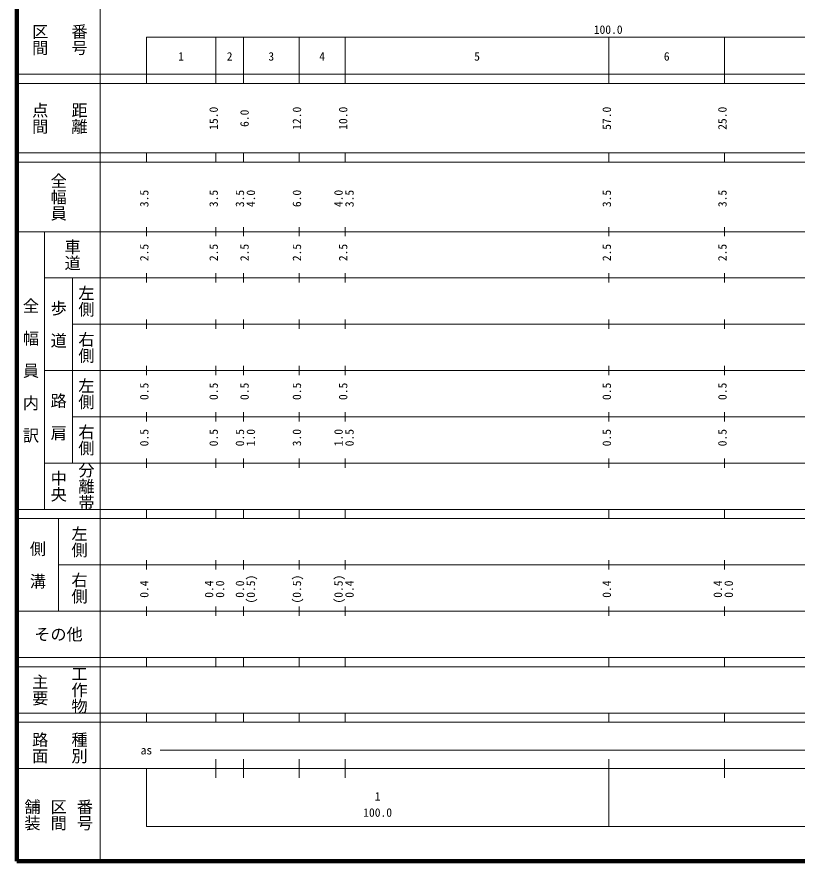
# Model space of a CAD drawing. Units: millimetres on the paper, enlarged 1000 times. Extents: x 40000 to 680000, y 20000 to 380000.
# Drawn here: x 40000 to 208698, y 20000 to 202409 of the extents above; entities that cross this region are included whole.
import ezdxf
from ezdxf.enums import TextEntityAlignment as Align

# ---------------------------------------------------------------- set-up
doc = ezdxf.new("R2010")
doc.units = ezdxf.units.MM
doc.header["$LTSCALE"] = 1000
doc.layers.add('M-TTL', color=2, linetype='Continuous', lineweight=140)
doc.layers.add('M-TTL-BAND', color=7, linetype='Continuous', lineweight=13)
doc.styles.add('@ＭＳ ゴシック', font='')
doc.styles.add('ＭＳ ゴシック', font='')
doc.styles.get('@ＭＳ ゴシック').set_extended_font_data('@MS Gothic')
doc.styles.get('ＭＳ ゴシック').set_extended_font_data('MS Gothic')

msp = doc.modelspace()

# ---------------------------------------------------------------- linework, layer by layer
at = {"layer": 'M-TTL'}
for p, q in [((40000, 380000), (40000, 20000)), ((40000, 20000), (680000, 20000))]:
    msp.add_line(p, q, dxfattribs=at)
at = {"layer": 'M-TTL-BAND'}
for p, q in [((58000, 370000), (58000, 20000)), ((68000, 198000), (579000, 198000)), ((68000, 198000), (68000, 188000)), ((83000, 188000), (83000, 198000)), ((89000, 188000), (89000, 198000)), ((101000, 188000), (101000, 198000)), ((111000, 188000), (111000, 198000)), ((168000, 188000), (168000, 198000)), ((193000, 188000), (193000, 198000)), ((40000, 190000), (579000, 190000)), ((40000, 188000), (579000, 188000)), ((40000, 173000), (579000, 173000)), ((68000, 171000), (68000, 173000)), ((83000, 171000), (83000, 173000)), ((89000, 171000), (89000, 173000)), ((101000, 171000), (101000, 173000)), ((111000, 171000), (111000, 173000)), ((168000, 171000), (168000, 173000)), ((193000, 171000), (193000, 173000)), ((40000, 171000), (579000, 171000)), ((68000, 155000), (68000, 157000)), ((83000, 155000), (83000, 157000)), ((89000, 155000), (89000, 157000)), ((101000, 155000), (101000, 157000)), ((111000, 155000), (111000, 157000)), ((168000, 155000), (168000, 157000)), ((193000, 155000), (193000, 157000)), ((40000, 156000), (579000, 156000)), ((46000, 96000), (46000, 156000)), ((46000, 146000), (579000, 146000)), ((52000, 146000), (52000, 106000)), ((68000, 145000), (68000, 147000)), ((83000, 145000), (83000, 147000)), ((89000, 145000), (89000, 147000)), ((101000, 145000), (101000, 147000)), ((111000, 145000), (111000, 147000)), ((168000, 145000), (168000, 147000)), ((193000, 145000), (193000, 147000)), ((68000, 135000), (68000, 137000)), ((83000, 135000), (83000, 137000)), ((89000, 135000), (89000, 137000)), ((101000, 135000), (101000, 137000)), ((111000, 135000), (111000, 137000)), ((168000, 135000), (168000, 137000)), ((193000, 135000), (193000, 137000)), ((52000, 136000), (579000, 136000)), ((46000, 126000), (579000, 126000)), ((68000, 125000), (68000, 127000)), ((83000, 125000), (83000, 127000)), ((89000, 125000), (89000, 127000)), ((101000, 125000), (101000, 127000)), ((111000, 125000), (111000, 127000)), ((168000, 125000), (168000, 127000)), ((193000, 125000), (193000, 127000)), ((68000, 115000), (68000, 117000)), ((83000, 115000), (83000, 117000)), ((89000, 115000), (89000, 117000)), ((101000, 115000), (101000, 117000)), ((111000, 115000), (111000, 117000)), ((168000, 115000), (168000, 117000)), ((193000, 115000), (193000, 117000)), ((52000, 116000), (579000, 116000)), ((46000, 106000), (579000, 106000)), ((68000, 105000), (68000, 107000)), ((83000, 105000), (83000, 107000)), ((89000, 105000), (89000, 107000)), ((101000, 105000), (101000, 107000)), ((111000, 105000), (111000, 107000)), ((168000, 105000), (168000, 107000)), ((193000, 105000), (193000, 107000)), ((40000, 96000), (579000, 96000)), ((68000, 94000), (68000, 96000)), ((83000, 94000), (83000, 96000)), ((89000, 94000), (89000, 96000)), ((101000, 94000), (101000, 96000)), ((111000, 94000), (111000, 96000)), ((168000, 94000), (168000, 96000)), ((193000, 94000), (193000, 96000)), ((40000, 94000), (579000, 94000)), ((49000, 94000), (49000, 74000)), ((49000, 84000), (579000, 84000)), ((68000, 83000), (68000, 85000)), ((83000, 83000), (83000, 85000)), ((89000, 83000), (89000, 85000)), ((101000, 83000), (101000, 85000)), ((111000, 83000), (111000, 85000)), ((168000, 83000), (168000, 85000)), ((193000, 83000), (193000, 85000)), ((68000, 73000), (68000, 75000)), ((83000, 73000), (83000, 75000)), ((89000, 73000), (89000, 75000)), ((101000, 73000), (101000, 75000)), ((111000, 73000), (111000, 75000)), ((168000, 73000), (168000, 75000)), ((193000, 73000), (193000, 75000)), ((40000, 74000), (579000, 74000)), ((40000, 64000), (579000, 64000)), ((68000, 62000), (68000, 64000)), ((83000, 62000), (83000, 64000)), ((89000, 62000), (89000, 64000)), ((101000, 62000), (101000, 64000)), ((111000, 62000), (111000, 64000)), ((168000, 62000), (168000, 64000)), ((193000, 62000), (193000, 64000)), ((40000, 62000), (579000, 62000)), ((40000, 52000), (579000, 52000)), ((68000, 50000), (68000, 52000)), ((83000, 50000), (83000, 52000)), ((89000, 50000), (89000, 52000)), ((101000, 50000), (101000, 52000)), ((111000, 50000), (111000, 52000)), ((168000, 50000), (168000, 52000)), ((193000, 50000), (193000, 52000)), ((40000, 50000), (579000, 50000)), ((71000, 44000), (342000, 44000)), ((83000, 38000), (83000, 42000)), ((89000, 38000), (89000, 42000)), ((101000, 38000), (101000, 42000)), ((111000, 38000), (111000, 42000)), ((168000, 27500), (168000, 42000)), ((193000, 38000), (193000, 42000)), ((40000, 40000), (579000, 40000)), ((68000, 40000), (68000, 27500)), ((68000, 27500), (579000, 27500))]:
    msp.add_line(p, q, dxfattribs=at)

# ---------------------------------------------------------------- texts
at = {"layer": 'M-TTL-BAND', "style": '@ＭＳ ゴシック'}
for s, p in [('番号', (53500, 197500)), ('区間', (45000, 197500)), ('点間', (45000, 180500)), ('距離', (53500, 180500)), ('全幅員', (49000, 163500)), ('車道', (52000, 151000)), ('左側', (55000, 141000)), ('全\u3000幅\u3000員\u3000内\u3000訳', (43000, 126000)), ('歩\u3000道', (49000, 136000)), ('右側', (55000, 131000)), ('左側', (55000, 121000)), ('路\u3000肩', (49000, 116000)), ('右側', (55000, 111000)), ('分離帯', (55000, 101000)), ('中央', (49000, 101000)), ('左側', (53500, 89000)), ('側\u3000溝', (44500, 84000)), ('右側', (53500, 79000)), ('主要', (45000, 57000)), ('工作物', (53500, 57000)), ('路面', (45000, 44500)), ('種別', (53500, 44500)), ('舗装', (43333, 30000)), ('区間', (49000, 30000)), ('番号', (54667, 30000))]:
    msp.add_text(s, height=2566, rotation=270, dxfattribs=at).set_placement(p, align=Align.MIDDLE_CENTER)
at = {"layer": 'M-TTL-BAND', "style": 'ＭＳ ゴシック'}
for s, p in [('100.0', (167844, 198195)), ('1', (75500, 192405)), ('2', (86000, 192405)), ('3', (95000, 192405)), ('4', (106000, 192405)), ('5', (139500, 192405)), ('6', (180500, 192405)), ('as', (68000, 42500)), ('1', (118000, 32523)), ('100.0', (118000, 29033))]:
    msp.add_text(s, height=1833, dxfattribs=at).set_placement(p, align=Align.BOTTOM_CENTER)
for s, p in [('15.0', (84000, 180500)), ('12.0', (102000, 180500)), ('10.0', (112000, 180500)), ('57.0', (169000, 180500)), ('25.0', (194000, 180500)), ('6.0', (90676, 180500)), ('3.5', (69000, 163174)), ('3.5', (84000, 163174)), ('3.5', (89676, 163174)), ('4.0', (92046, 163174)), ('6.0', (102000, 163174)), ('4.0', (111000, 163174)), ('3.5', (113370, 163174)), ('3.5', (169000, 163174)), ('3.5', (194000, 163174)), ('2.5', (69000, 151500)), ('2.5', (84000, 151500)), ('2.5', (90676, 151500)), ('2.5', (102000, 151500)), ('2.5', (112000, 151500)), ('2.5', (169000, 151500)), ('2.5', (194000, 151500)), ('0.5', (69000, 121500)), ('0.5', (84000, 121500)), ('0.5', (90676, 121500)), ('0.5', (102000, 121500)), ('0.5', (112000, 121500)), ('0.5', (169000, 121500)), ('0.5', (194000, 121500)), ('0.5', (69000, 111500)), ('0.5', (84000, 111500)), ('0.5', (89676, 111500)), ('1.0', (92046, 111500)), ('3.0', (102000, 111500)), ('1.0', (111000, 111500)), ('0.5', (113370, 111500)), ('0.5', (169000, 111500)), ('0.5', (194000, 111500)), ('0.4', (69000, 78764)), ('0.4', (83000, 78764)), ('0.0', (85370, 78764)), ('0.0', (89676, 78764)), ('(0.5)', (92046, 78764)), ('(0.5)', (102000, 78764)), ('(0.5)', (111000, 78764)), ('0.4', (113370, 78764)), ('0.4', (169000, 78764)), ('0.4', (193000, 78764)), ('0.0', (195370, 78764))]:
    msp.add_text(s, height=1833, rotation=90, dxfattribs=at).set_placement(p, align=Align.BOTTOM_CENTER)
msp.add_text('その他', height=2566, dxfattribs=at).set_placement((49000, 69000), align=Align.MIDDLE_CENTER)

doc.saveas('drawing.dxf')
